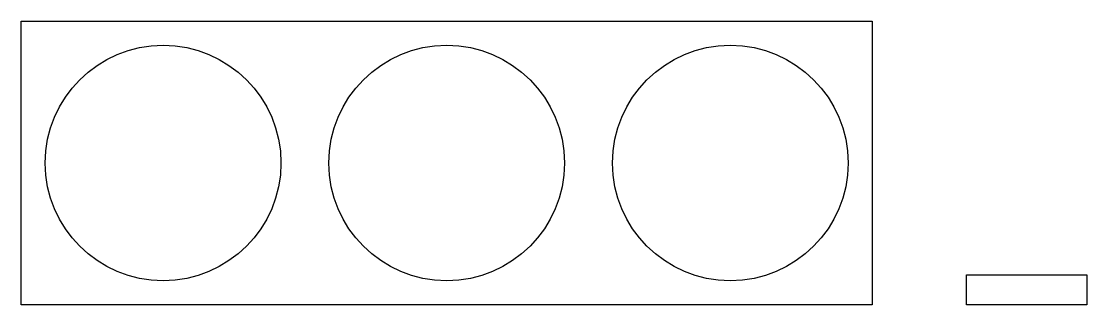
# Model space of a CAD drawing. Header units: inches. Extents: x 0 to 225, y 0 to 60.
import ezdxf

# ---------------------------------------------------------------- set-up
doc = ezdxf.new("R2010")
doc.units = ezdxf.units.IN
doc.header["$MEASUREMENT"] = 0

msp = doc.modelspace()

# ---------------------------------------------------------------- linework, layer by layer
for points in [[(0, 0), (0, 60), (180, 60), (180, 0)], [(200, 0), (200, 6.33), (225.4, 6.33), (225.4, 0)]]:
    msp.add_lwpolyline(points, close=True)
for centre in [(30, 30), (90, 30), (150, 30)]:
    msp.add_circle(centre, 24.93)

doc.saveas('drawing.dxf')
